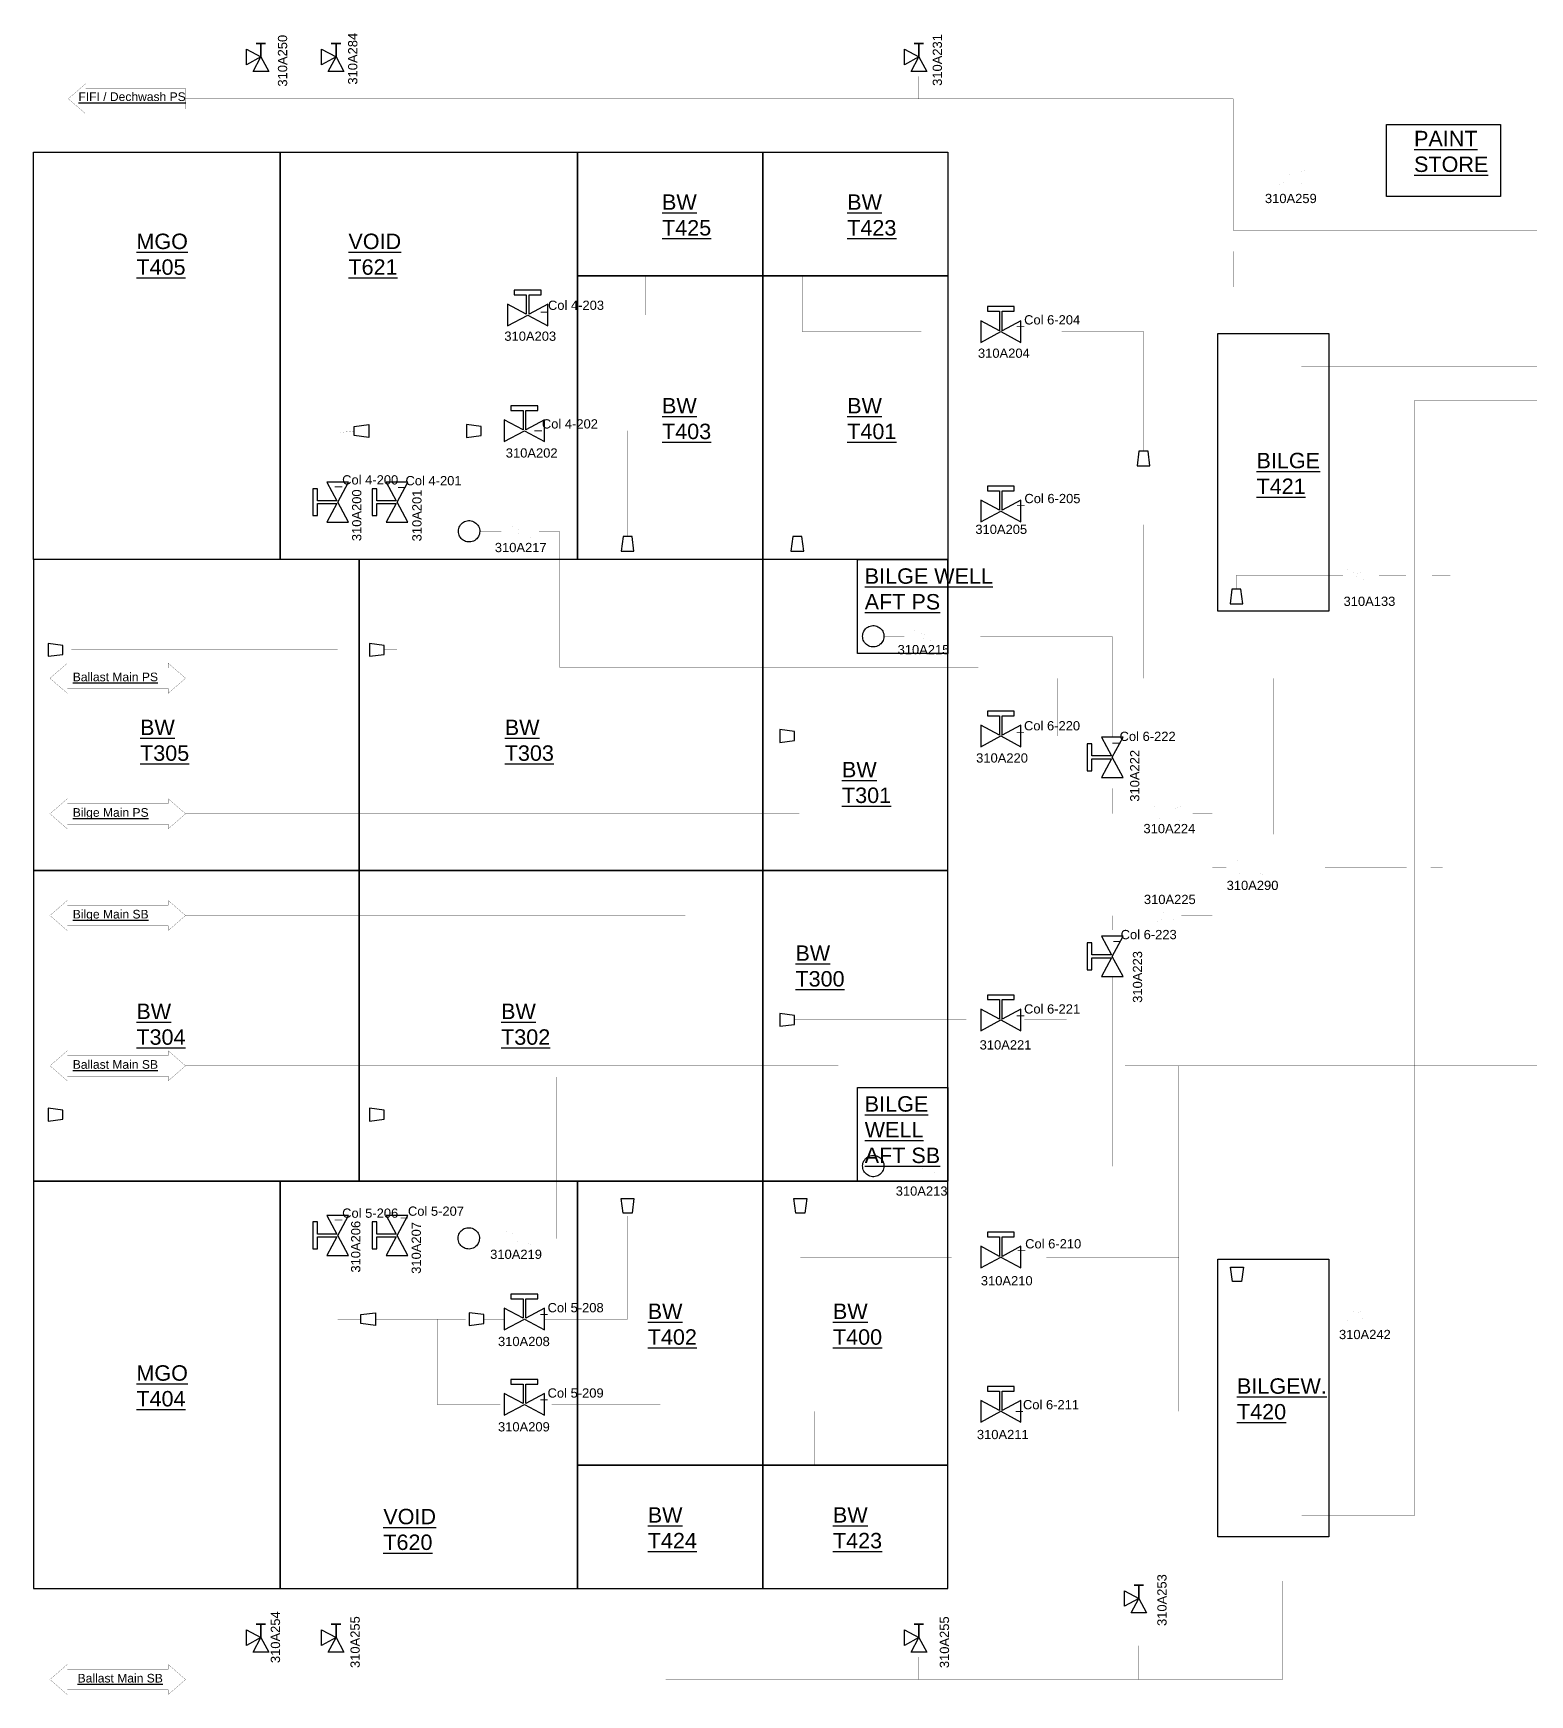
# Model space of a CAD drawing. Extents: x 129229 to 133667, y 113923 to 116763.
# Drawn here: x 129229 to 131653, y 113923 to 116616 of the extents above; entities that cross this region are included whole.
import ezdxf

# ---------------------------------------------------------------- set-up
doc = ezdxf.new("R2010")
doc.units = 0
doc.header["$MEASUREMENT"] = 0
for name, color, linetype in [('Ballast', 80, 'CONTINUOUS'), ('Omriss tanker', 20, 'CONTINUOUS'), ('Symboler', 42, 'CONTINUOUS')]:
    doc.layers.add(name, color=color, linetype=linetype)
for name, color, linetype, plot in [('Bilge', 50, 'CONTINUOUS', False), ('FIFI', 10, 'CONTINUOUS', False), ('FIFI - BILGE', 200, 'CONTINUOUS', False)]:
    doc.layers.add(name, color=color, linetype=linetype, plot=plot)
doc.styles.add('ARIAL', font='ARIAL.TTF', dxfattribs={"height": 12})

msp = doc.modelspace()

# ---------------------------------------------------------------- linework, layer by layer
at = {"layer": 'Ballast', "linetype": 'Continuous'}
for points in [[(130110.3495871075, 116422.5736488467), (130410.3495871075, 116422.5736488467), (130410.3495871075, 116222.5736488467), (130110.3495871075, 116222.5736488467)], [(130410.3495871075, 116422.5736488467), (130710.3495871075, 116422.5736488467), (130710.3495871075, 116222.5736488467), (130410.3495871075, 116222.5736488467)], [(130110.3495871075, 116222.5736488467), (130410.3495871075, 116222.5736488467), (130410.3495871075, 115762.5736488467), (130110.3495871075, 115762.5736488467)], [(130410.3495871075, 116222.5736488467), (130710.3495871075, 116222.5736488467), (130710.3495871075, 115762.5736488467), (130410.3495871075, 115762.5736488467)], [(129748.5654466728, 115978.1293320045), (129772.3091419035, 115981.1293320045), (129772.3091419035, 115960.3637449794), (129748.5654466728, 115963.3637449794)], [(129954.4495930337, 115978.1293320045), (129930.705897803, 115981.1293320045), (129930.705897803, 115960.3637449794), (129954.4495930337, 115963.3637449794)], [(131019.7089233034, 115938.0442913372), (131016.7089233034, 115914.3005961065), (131037.4745103285, 115914.3005961065), (131034.4745103285, 115938.0442913372)], [(130184.0218429528, 115799.8952213966), (130181.0218429528, 115776.1515261658), (130201.7874299779, 115776.1515261658), (130198.7874299779, 115799.8952213966)], [(130458.9172652239, 115799.8952213966), (130455.9172652239, 115776.1515261658), (130476.682852249, 115776.1515261658), (130473.682852249, 115799.8952213966)], [(129228.7522749258, 115258.6746795671), (129756.6963140676, 115258.6746795671), (129756.6963140676, 115762.5736488467), (129228.7522749258, 115762.5736488467)], [(129756.6963140676, 115258.6746795671), (130410.3495871075, 115258.6746795671), (130410.3495871075, 115762.5736488467), (129756.6963140676, 115762.5736488467)], [(130410.3495871075, 115258.6746795671), (130710.3495871075, 115258.6746795671), (130710.3495871075, 115762.5736488467), (130410.3495871075, 115762.5736488467)], [(129276.3216861071, 115623.396727618), (129252.5779908764, 115626.396727618), (129252.5779908764, 115605.6311405929), (129276.3216861071, 115608.631140593)], [(129796.8549882146, 115623.396727618), (129773.1112929839, 115626.396727618), (129773.1112929839, 115605.6311405929), (129796.8549882146, 115608.631140593)], [(130461.9739524175, 115483.9122571295), (130438.2302571867, 115486.9122571295), (130438.2302571867, 115466.1466701044), (130461.9739524175, 115469.1466701045)], [(129228.7522749258, 114754.7757102875), (129756.6963140676, 114754.7757102875), (129756.6963140676, 115258.6746795671), (129228.7522749258, 115258.6746795671)], [(129756.6963140676, 114754.7757102875), (130410.3495871075, 114754.7757102875), (130410.3495871075, 115258.6746795671), (129756.6963140676, 115258.6746795671)], [(130410.3495871075, 114754.7757102875), (130710.3495871075, 114754.7757102875), (130710.3495871075, 115258.6746795671), (130410.3495871075, 115258.6746795671)], [(130461.9739524172, 115023.7190432631), (130438.2302571865, 115026.719043263), (130438.2302571865, 115005.953456238), (130461.9739524172, 115008.953456238)], [(129276.3216861071, 114870.1937617352), (129252.5779908764, 114873.1937617352), (129252.5779908764, 114852.4281747101), (129276.3216861071, 114855.4281747101)], [(129796.8549882146, 114870.1937617352), (129773.1112929839, 114873.1937617352), (129773.1112929839, 114852.4281747101), (129796.8549882146, 114855.4281747101)], [(130110.3495871075, 114294.7757102875), (130410.3495871075, 114294.7757102875), (130410.3495871075, 114754.7757102875), (130110.3495871075, 114754.7757102875)], [(130410.3495871075, 114294.7757102875), (130710.3495871075, 114294.7757102875), (130710.3495871075, 114754.7757102875), (130410.3495871075, 114754.7757102875)], [(130184.0218429528, 114703.1776780363), (130181.0218429528, 114726.921373267), (130201.7874299779, 114726.921373267), (130198.7874299779, 114703.1776780363)], [(130463.8293050107, 114703.1776780363), (130460.8293050107, 114726.921373267), (130481.5948920358, 114726.921373267), (130478.5948920358, 114703.1776780363)], [(129759.0382356233, 114538.8298143295), (129782.781930854, 114541.8298143294), (129782.781930854, 114521.0642273044), (129759.0382356233, 114524.0642273044)], [(129958.3307381868, 114538.8298143295), (129934.5870429561, 114541.8298143295), (129934.5870429561, 114521.0642273044), (129958.3307381868, 114524.0642273044)], [(130110.3495871075, 114094.7757102875), (130410.3495871075, 114094.7757102875), (130410.3495871075, 114294.7757102875), (130110.3495871075, 114294.7757102875)], [(130410.3495871075, 114094.7757102875), (130710.3495871075, 114094.7757102875), (130710.3495871075, 114294.7757102875), (130410.3495871075, 114294.7757102875)]]:
    msp.add_lwpolyline(points, close=True, dxfattribs=at)
at = {"layer": 'Ballast', "linetype": 'Continuous', "const_width": 0.3}
for points in [[(130062.1157801902, 116158.7485619981), (130220.5511976801, 116158.7485619981), (130220.5511976801, 116222.5736488467), (130220.5511976801, 116158.7485619981), (130062.1157801902, 116158.7485619981)], [(130763.5960743386, 116132.0550003382), (130474.2934312133, 116132.0550003382), (130474.2934312133, 116222.5736488467), (130474.2934312133, 116132.0550003382), (130763.5960743386, 116132.0550003382)], [(129997.0795676448, 116158.7485619981), (129882.2281118565, 116158.7485619981), (129882.2281118565, 115970.7465384919), (129882.2281118565, 116158.7485619981), (129997.0795676448, 116158.7485619981)], [(130828.632286884, 116132.0550003382), (131027.0917168159, 116132.0550003379), (131027.0917168159, 115938.0442913372), (131027.0917168159, 116132.0550003379), (130828.632286884, 116132.0550003382)], [(129772.3091419035, 115970.7465384919), (129930.705897803, 115970.7465384919), (129772.3091419035, 115970.7465384919)], [(129817.9459042458, 115888.0212978762), (129817.9459042458, 115970.7465384919), (129817.9459042458, 115888.0212978762)], [(129954.4495930337, 115970.7465384919), (129991.7380275058, 115970.7465384919), (129954.4495930337, 115970.7465384919)], [(130056.7742400512, 115971.3479928392), (130191.4046364653, 115971.3479928391), (130191.4046364653, 115799.8952213966), (130191.4046364653, 115971.3479928391), (130056.7742400512, 115971.3479928392)], [(131027.0917168159, 115914.3005961065), (131027.0917168159, 115570.0567177692), (131027.0917168159, 115914.3005961065)], [(130763.5960743386, 115841.095244722), (130466.3000587364, 115841.095244722), (130466.3000587364, 115799.8952213966), (130466.3000587364, 115841.095244722), (130763.5960743386, 115841.095244722)], [(130828.632286884, 115841.095244722), (131027.0917168159, 115841.095244722), (130828.632286884, 115841.095244722)], [(129817.9459042458, 115822.9850853308), (129817.9459042459, 115616.0139341055), (129796.8549882146, 115616.0139341055), (129817.9459042459, 115616.0139341055), (129817.9459042458, 115822.9850853308)], [(129283.7934996503, 115586.7218290945), (129283.7934996503, 115594.4576458598), (129255.6495007115, 115570.0567177692), (129283.7934996503, 115545.6557896785), (129283.7934996503, 115553.391606444), (129447.2396079219, 115553.391606444), (129447.2396079219, 115545.6557896785), (129475.3836068607, 115570.0567177692), (129447.2396079219, 115594.4576458598), (129447.2396079219, 115586.7218290945), (129283.7934996503, 115586.7218290945)], [(129475.3836068607, 115570.0567177692), (130958.9224439052, 115570.0567177692), (129475.3836068607, 115570.0567177692)], [(130828.6322868841, 115476.529463617), (130888.2707031583, 115476.529463617), (130888.2707031583, 115570.0567177692), (130888.2707031583, 115476.529463617), (130828.6322868841, 115476.529463617)], [(130992.9641999241, 115570.0567177692), (131237.8392181563, 115570.0567177692), (131237.8392181563, 115317.1173399996), (131453.6877726878, 115317.1173399994), (131237.8392181563, 115317.1173399996), (131237.8392181563, 115570.0567177692), (130992.9641999241, 115570.0567177692)], [(131478.2933466907, 115317.1173399994), (131511.7971764215, 115317.1173399994), (131478.2933466907, 115317.1173399994)], [(131547.672042099, 115317.1173399994), (131648.7120807839, 115317.1173399994), (131547.672042099, 115317.1173399994)], [(130828.6322868841, 115016.3362497505), (130902.6600843097, 115016.3362497505), (130902.6600843097, 114941.9722687964), (130902.6600843097, 115016.3362497505), (130828.6322868841, 115016.3362497505)], [(129283.7934996504, 114958.6373801217), (129283.7934996504, 114966.3731968871), (129255.6495007116, 114941.9722687964), (129283.7934996504, 114917.5713407057), (129283.7934996504, 114925.3071574712), (129447.239607922, 114925.3071574712), (129447.239607922, 114917.5713407057), (129475.3836068608, 114941.9722687964), (129447.239607922, 114966.3731968871), (129447.239607922, 114958.6373801217), (129283.7934996504, 114958.6373801217)], [(130828.6322868841, 114381.9389446217), (131084.4889444701, 114381.9389446217), (131084.4889444701, 114941.9722687964), (131084.4889444701, 114381.9389446217), (130828.6322868841, 114381.9389446217)], [(132633.8631150366, 114961.9656906857), (132633.8631150366, 114941.9722687964), (130997.3463114978, 114941.9722687964), (132633.8631150366, 114941.9722687964), (132633.8631150366, 114961.9656906857)], [(129721.7975350677, 114699.5532684631), (129721.7975350677, 114862.8109682227), (129276.3216861071, 114862.8109682227), (129721.7975350677, 114862.8109682227), (129721.7975350677, 114699.5532684631)], [(129817.9459042458, 114699.5532684631), (129817.9459042458, 114862.8109682227), (129796.8549882146, 114862.8109682227), (129817.9459042458, 114862.8109682227), (129817.9459042458, 114699.5532684631)], [(130191.4046364653, 114703.1776780363), (130191.4046364655, 114531.4470208169), (130056.7742400512, 114531.4470208169), (130191.4046364655, 114531.4470208169), (130191.4046364653, 114703.1776780363)], [(130763.5960743386, 114631.8979745199), (130471.2120985233, 114631.8979745199), (130471.2120985233, 114703.1776780363), (130471.2120985233, 114631.8979745199), (130763.5960743386, 114631.8979745199)], [(129759.0382356233, 114531.4470208169), (129721.7975350677, 114531.4470208169), (129721.7975350677, 114634.5170559177), (129721.7975350677, 114531.4470208169), (129759.0382356233, 114531.4470208169)], [(129817.9459042458, 114634.5170559177), (129817.9459042458, 114531.4470208169), (129817.9459042458, 114634.5170559177)], [(130828.6322868841, 114631.8979745199), (131084.4889444701, 114631.8979745199), (130828.6322868841, 114631.8979745199)], [(129934.5870429561, 114531.4470208169), (129782.781930854, 114531.4470208169), (129934.5870429561, 114531.4470208169)], [(129991.7380275058, 114393.1317143491), (129882.852095623, 114393.1317143491), (129882.852095623, 114531.4470208169), (129882.852095623, 114393.1317143491), (129991.7380275058, 114393.1317143491)], [(129991.7380275058, 114531.4470208169), (129958.3307381868, 114531.4470208169), (129991.7380275058, 114531.4470208169)], [(130056.7742400512, 114393.1317143491), (130244.3548085529, 114393.1317143491), (130244.3548085529, 114294.7757102875), (130244.3548085529, 114393.1317143491), (130056.7742400512, 114393.1317143491)], [(130763.5960743386, 114381.9389446217), (130494.2691315327, 114381.9389446217), (130494.2691315327, 114294.7757102875), (130494.2691315327, 114381.9389446217), (130763.5960743386, 114381.9389446217)]]:
    msp.add_lwpolyline(points, close=True, dxfattribs=at)
at = {"layer": 'Ballast'}
for points in [[(130051.385640786, 116199.1158739922), (130007.8097070489, 116199.1158739922), (130007.8097070489, 116191.6303855853), (130027.3195489175, 116191.6303855853), (130027.3195489175, 116159.9781089019), (129997.0795676448, 116176.2991954726), (129997.0795676448, 116141.1979285235), (130029.5976739175, 116158.748561998), (130062.1157801902, 116141.1979285235), (130062.1157801902, 116176.2991954726), (130031.8757989175, 116159.9781089019), (130031.8757989175, 116191.6303855853), (130051.385640786, 116191.6303855853), (130051.385640786, 116199.1158739922)], [(130817.9021474799, 116172.4223123323), (130774.3262137427, 116172.4223123323), (130774.3262137427, 116164.9368239253), (130793.8360556113, 116164.9368239253), (130793.8360556113, 116133.2845472419), (130763.5960743386, 116149.6056338128), (130763.5960743386, 116114.5043668636), (130796.1141806113, 116132.0550003382), (130828.6322868841, 116114.5043668636), (130828.6322868841, 116149.6056338128), (130798.3923056113, 116133.2845472419), (130798.3923056113, 116164.9368239253), (130817.9021474799, 116164.9368239253), (130817.9021474799, 116172.4223123323)], [(130046.044100647, 116011.7153048334), (130002.4681669099, 116011.7153048334), (130002.4681669099, 116004.2298164264), (130021.9780087785, 116004.2298164264), (130021.9780087785, 115972.577539743), (129991.7380275058, 115988.8986263138), (129991.7380275058, 115953.7973593646), (130024.2561337785, 115971.3479928392), (130056.7742400512, 115953.7973593646), (130056.7742400512, 115988.8986263138), (130026.5342587785, 115972.577539743), (130026.5342587785, 116004.2298164264), (130046.044100647, 116004.2298164264), (130046.044100647, 116011.7153048334)], [(129681.4302230734, 115877.291158472), (129681.4302230734, 115833.7152247348), (129688.9157114805, 115833.7152247348), (129688.9157114805, 115853.2250666034), (129720.5679881639, 115853.2250666034), (129704.2469015931, 115822.9850853308), (129739.3481685423, 115822.9850853308), (129721.7975350677, 115855.5031916034), (129739.3481685423, 115888.0212978762), (129704.2469015931, 115888.0212978762), (129720.5679881639, 115857.7813166034), (129688.9157114805, 115857.7813166034), (129688.9157114805, 115877.291158472), (129681.4302230734, 115877.291158472)], [(129777.5785922516, 115877.291158472), (129777.5785922516, 115833.7152247348), (129785.0640806587, 115833.7152247348), (129785.0640806587, 115853.2250666034), (129816.7163573421, 115853.2250666034), (129800.3952707713, 115822.9850853308), (129835.4965377205, 115822.9850853308), (129817.9459042459, 115855.5031916034), (129835.4965377205, 115888.0212978762), (129800.3952707713, 115888.0212978762), (129816.7163573421, 115857.7813166034), (129785.0640806587, 115857.7813166034), (129785.0640806587, 115877.291158472), (129777.5785922516, 115877.291158472)], [(130817.9021474799, 115881.4625567161), (130774.3262137427, 115881.4625567161), (130774.3262137427, 115873.9770683091), (130793.8360556113, 115873.9770683091), (130793.8360556113, 115842.3247916258), (130763.5960743386, 115858.6458781965), (130763.5960743386, 115823.5446112473), (130796.1141806113, 115841.0952447219), (130828.6322868841, 115823.5446112473), (130828.6322868841, 115858.6458781965), (130798.3923056113, 115842.3247916258), (130798.3923056113, 115873.9770683091), (130817.9021474799, 115873.9770683091), (130817.9021474799, 115881.4625567161)], [(130817.9021474799, 115516.8967756112), (130774.3262137427, 115516.8967756112), (130774.3262137427, 115509.4112872042), (130793.8360556113, 115509.4112872042), (130793.8360556113, 115477.7590105208), (130763.5960743386, 115494.0800970916), (130763.5960743386, 115458.9788301424), (130796.1141806113, 115476.529463617), (130828.6322868841, 115458.9788301424), (130828.6322868841, 115494.0800970916), (130798.3923056113, 115477.7590105208), (130798.3923056113, 115509.4112872042), (130817.9021474799, 115509.4112872042), (130817.9021474799, 115516.8967756112)], [(130817.9021474799, 115056.7035617447), (130774.3262137427, 115056.7035617447), (130774.3262137427, 115049.2180733377), (130793.8360556113, 115049.2180733377), (130793.8360556113, 115017.5657966543), (130763.5960743386, 115033.8868832251), (130763.5960743386, 114998.7856162759), (130796.1141806113, 115016.3362497505), (130828.6322868841, 114998.7856162759), (130828.6322868841, 115033.8868832251), (130798.3923056113, 115017.5657966543), (130798.3923056113, 115049.2180733377), (130817.9021474799, 115049.2180733377), (130817.9021474799, 115056.7035617447)], [(129681.4302230734, 114688.823129059), (129681.4302230734, 114645.2471953218), (129688.9157114805, 114645.2471953218), (129688.9157114805, 114664.7570371904), (129720.5679881639, 114664.7570371904), (129704.2469015931, 114634.5170559177), (129739.3481685423, 114634.5170559177), (129721.7975350677, 114667.0351621904), (129739.3481685423, 114699.5532684631), (129704.2469015931, 114699.5532684631), (129720.5679881639, 114669.3132871904), (129688.9157114805, 114669.3132871904), (129688.9157114805, 114688.823129059), (129681.4302230734, 114688.823129059)], [(129777.5785922516, 114688.823129059), (129777.5785922516, 114645.2471953218), (129785.0640806587, 114645.2471953218), (129785.0640806587, 114664.7570371904), (129816.7163573421, 114664.7570371904), (129800.3952707713, 114634.5170559177), (129835.4965377205, 114634.5170559177), (129817.9459042459, 114667.0351621904), (129835.4965377205, 114699.5532684631), (129800.3952707713, 114699.5532684631), (129816.7163573421, 114669.3132871904), (129785.0640806587, 114669.3132871904), (129785.0640806587, 114688.823129059), (129777.5785922516, 114688.823129059)], [(130817.9021474799, 114672.2652865141), (130774.3262137427, 114672.2652865141), (130774.3262137427, 114664.7797981071), (130793.8360556113, 114664.7797981071), (130793.8360556113, 114633.1275214237), (130763.5960743386, 114649.4486079945), (130763.5960743386, 114614.3473410453), (130796.1141806113, 114631.8979745199), (130828.6322868841, 114614.3473410453), (130828.6322868841, 114649.4486079945), (130798.3923056113, 114633.1275214237), (130798.3923056113, 114664.7797981071), (130817.9021474799, 114664.7797981071), (130817.9021474799, 114672.2652865141)], [(130046.044100647, 114571.8143328111), (130002.4681669099, 114571.8143328111), (130002.4681669099, 114564.3288444041), (130021.9780087785, 114564.3288444041), (130021.9780087785, 114532.6765677207), (129991.7380275058, 114548.9976542915), (129991.7380275058, 114513.8963873423), (130024.2561337785, 114531.4470208169), (130056.7742400512, 114513.8963873423), (130056.7742400512, 114548.9976542915), (130026.5342587785, 114532.6765677207), (130026.5342587785, 114564.3288444041), (130046.044100647, 114564.3288444041), (130046.044100647, 114571.8143328111)], [(130046.044100647, 114433.4990263433), (130002.4681669099, 114433.4990263433), (130002.4681669099, 114426.0135379363), (130021.9780087785, 114426.0135379363), (130021.9780087785, 114394.3612612529), (129991.7380275058, 114410.6823478237), (129991.7380275058, 114375.5810808745), (130024.2561337785, 114393.1317143491), (130056.7742400512, 114375.5810808745), (130056.7742400512, 114410.6823478237), (130026.5342587785, 114394.3612612529), (130026.5342587785, 114426.0135379363), (130046.044100647, 114426.0135379363), (130046.044100647, 114433.4990263433)], [(130817.9021474799, 114422.3062566159), (130774.3262137427, 114422.3062566159), (130774.3262137427, 114414.8207682089), (130793.8360556113, 114414.8207682089), (130793.8360556113, 114383.1684915255), (130763.5960743386, 114399.4895780963), (130763.5960743386, 114364.3883111471), (130796.1141806113, 114381.9389446217), (130828.6322868841, 114364.3883111471), (130828.6322868841, 114399.4895780963), (130798.3923056113, 114383.1684915255), (130798.3923056113, 114414.8207682089), (130817.9021474799, 114414.8207682089), (130817.9021474799, 114422.3062566159)]]:
    msp.add_lwpolyline(points, close=True, dxfattribs=at)
at = {"layer": 'Ballast', "linetype": 'Continuous', "const_width": 0.3}
for points in [[(129721.7975350677, 115888.0212978762), (129721.7975350676, 115970.746538492), (129748.5654466728, 115970.7465384919), (129721.7975350676, 115970.746538492), (129721.7975350677, 115888.0212978762)], [(129276.3216861071, 115616.0139341055), (129721.7975350677, 115616.0139341055), (129721.7975350677, 115822.9850853308), (129721.7975350677, 115616.0139341055), (129276.3216861071, 115616.0139341055)], [(129228.7522749258, 115762.5736488467), (129228.7522749258, 114754.7757102875)], [(130461.9739524175, 115476.529463617), (130763.5960743386, 115476.529463617), (130461.9739524175, 115476.529463617)], [(130763.5960743386, 115016.3362497505), (130461.9739524172, 115016.3362497505), (130763.5960743386, 115016.3362497505)], [(130948.5176257067, 114941.9722687964), (129475.3836068608, 114941.9722687964), (130948.5176257067, 114941.9722687964)]]:
    msp.add_lwpolyline(points, dxfattribs=at)
at = {"layer": 'Bilge'}
for points in [[(129938.0632624803, 115825.2486866384), (129940.1614913738, 115824.6815046652), (129942.172088355, 115823.8558172793), (129944.0633451085, 115822.784646064), (129945.8054353855, 115821.4848840292), (129947.3708853817, 115819.9770291987), (129948.7350070153, 115818.284861344), (129949.8762872735, 115816.4350669628), (129950.7767274848, 115814.4568184178), (129951.422127169, 115812.38131387), (129951.8023079878, 115810.2412852662), (129951.9112742625, 115808.0704821357), (129951.7473075297, 115805.9031393408), (129951.3129936428, 115803.773437172), (129950.6151819913, 115801.7149623047), (129949.6648774818, 115799.7601781173), (129948.4770669841, 115797.9399127241), (129947.0704829793, 115796.2828727978), (129945.4673081373, 115794.8151908478), (129943.6928254832, 115793.5600130953), (129941.7750196684, 115792.5371344432), (129939.7441356362, 115791.7626862989), (129937.6322016411, 115791.2488821723), (129935.4725241438, 115791.0038250614), (129933.2991625485, 115791.0313796632), (129931.1463920658, 115791.3311114252), (129929.0481631723, 115791.8982933984), (129927.0375661911, 115792.7239807843), (129925.1463094376, 115793.7951519996), (129923.4042191606, 115795.0949140344), (129921.8387691645, 115796.6027688649), (129920.4746475308, 115798.2949367197), (129919.3333672726, 115800.1447311008), (129918.4329270614, 115802.1229796459), (129917.7875273771, 115804.1984841936), (129917.4073465583, 115806.3385127974), (129917.2983802837, 115808.5093159279), (129917.4623470165, 115810.6766587228), (129917.8966609034, 115812.8063608916), (129918.5944725548, 115814.8648357589), (129919.5447770643, 115816.8196199463), (129920.7325875621, 115818.6398853395), (129922.1391715669, 115820.2969252658), (129923.7423464088, 115821.7646072158), (129925.516829063, 115823.0197849683), (129927.4346348778, 115824.0426636204), (129929.4655189099, 115824.8171117647), (129931.577452905, 115825.3309158913), (129933.7371304024, 115825.5759730022), (129935.9104919977, 115825.5484184004)], [(130592.8886606515, 115655.0828316858), (130594.986889545, 115654.5156497126), (130596.9974865262, 115653.6899623267), (130598.8887432797, 115652.6187911114), (130600.6308335567, 115651.3190290766), (130602.1962835529, 115649.8111742461), (130603.5604051865, 115648.1190063914), (130604.7016854447, 115646.2692120102), (130605.602125656, 115644.2909634652), (130606.2475253402, 115642.2154589174), (130606.627706159, 115640.0754303136), (130606.7366724337, 115637.9046271831), (130606.5727057009, 115635.7372843882), (130606.138391814, 115633.6075822194), (130605.4405801625, 115631.5491073521), (130604.490275653, 115629.5943231647), (130603.3024651553, 115627.7740577715), (130601.8958811505, 115626.1170178452), (130600.2927063085, 115624.6493358952), (130598.5182236544, 115623.3941581427), (130596.6004178396, 115622.3712794906), (130594.5695338074, 115621.5968313463), (130592.4575998123, 115621.0830272197), (130590.297922315, 115620.8379701088), (130588.1245607197, 115620.8655247106), (130585.971790237, 115621.1652564726), (130583.8735613435, 115621.7324384458), (130581.8629643623, 115622.5581258317), (130579.9717076088, 115623.629297047), (130578.2296173318, 115624.9290590818), (130576.6641673357, 115626.4369139123), (130575.300045702, 115628.1290817671), (130574.1587654438, 115629.9788761482), (130573.2583252326, 115631.9571246933), (130572.6129255483, 115634.032629241), (130572.2327447295, 115636.1726578448), (130572.1237784549, 115638.3434609753), (130572.2877451877, 115640.5108037702), (130572.7220590746, 115642.640505939), (130573.419870726, 115644.6989808063), (130574.3701752355, 115646.6537649937), (130575.5579857333, 115648.4740303869), (130576.9645697381, 115650.1310703132), (130578.56774458, 115651.5987522632), (130580.3422272342, 115652.8539300157), (130582.260033049, 115653.8768086678), (130584.2909170811, 115654.6512568121), (130586.4028510762, 115655.1650609387), (130588.5625285736, 115655.4101180496), (130590.7358901689, 115655.3825634478)], [(130936.0928522915, 115463.7405130647), (130936.0928522915, 115420.1645793275), (130943.5783406986, 115420.1645793275), (130943.5783406986, 115439.6744211961), (130975.230617382, 115439.6744211961), (130958.9095308112, 115409.4344399234), (130994.0107977604, 115409.4344399234), (130976.4601642858, 115441.952546196), (130994.0107977604, 115474.4706524688), (130958.9095308112, 115474.4706524688), (130975.230617382, 115444.2306711961), (130943.5783406986, 115444.2306711961), (130943.5783406986, 115463.7405130647), (130936.0928522915, 115463.7405130647)], [(130936.0928522915, 115141.1558187971), (130936.0928522915, 115097.5798850599), (130943.5783406986, 115097.5798850599), (130943.5783406986, 115117.0897269285), (130975.230617382, 115117.0897269285), (130958.9095308112, 115086.8497456558), (130994.0107977604, 115086.8497456558), (130976.4601642858, 115119.3678519285), (130994.0107977604, 115151.8859582012), (130958.9095308112, 115151.8859582012), (130975.230617382, 115121.6459769285), (130943.5783406986, 115121.6459769285), (130943.5783406986, 115141.1558187971), (130936.0928522915, 115141.1558187971)], [(130592.8886606515, 114796.4303590384), (130594.986889545, 114795.8631770652), (130596.9974865262, 114795.0374896793), (130598.8887432797, 114793.966318464), (130600.6308335567, 114792.6665564292), (130602.1962835529, 114791.1587015987), (130603.5604051865, 114789.466533744), (130604.7016854447, 114787.6167393628), (130605.602125656, 114785.6384908178), (130606.2475253402, 114783.56298627), (130606.627706159, 114781.4229576662), (130606.7366724337, 114779.2521545357), (130606.5727057009, 114777.0848117408), (130606.138391814, 114774.955109572), (130605.4405801625, 114772.8966347047), (130604.490275653, 114770.9418505173), (130603.3024651553, 114769.1215851241), (130601.8958811505, 114767.4645451978), (130600.2927063085, 114765.9968632478), (130598.5182236544, 114764.7416854953), (130596.6004178396, 114763.7188068432), (130594.5695338074, 114762.9443586989), (130592.4575998123, 114762.4305545723), (130590.297922315, 114762.1854974614), (130588.1245607197, 114762.2130520632), (130585.971790237, 114762.5127838252), (130583.8735613435, 114763.0799657984), (130581.8629643623, 114763.9056531843), (130579.9717076088, 114764.9768243996), (130578.2296173318, 114766.2765864344), (130576.6641673357, 114767.7844412649), (130575.300045702, 114769.4766091197), (130574.1587654438, 114771.3264035008), (130573.2583252326, 114773.3046520459), (130572.6129255483, 114775.3801565936), (130572.2327447295, 114777.5201851974), (130572.1237784549, 114779.6909883279), (130572.2877451877, 114781.8583311228), (130572.7220590746, 114783.9880332916), (130573.419870726, 114786.0465081589), (130574.3701752355, 114788.0012923463), (130575.5579857333, 114789.8215577395), (130576.9645697381, 114791.4785976658), (130578.56774458, 114792.9462796158), (130580.3422272342, 114794.2014573683), (130582.260033049, 114795.2243360204), (130584.2909170811, 114795.9987841647), (130586.4028510762, 114796.5125882913), (130588.5625285736, 114796.7576454022), (130590.7358901689, 114796.7300908004)], [(129937.5394329374, 114679.2687238688), (129939.6376618309, 114678.7015418956), (129941.6482588121, 114677.8758545097), (129943.5395155656, 114676.8046832944), (129945.2816058426, 114675.5049212596), (129946.8470558388, 114673.9970664291), (129948.2111774724, 114672.3048985744), (129949.3524577306, 114670.4551041932), (129950.2528979419, 114668.4768556482), (129950.8982976261, 114666.4013511004), (129951.2784784449, 114664.2613224966), (129951.3874447196, 114662.0905193661), (129951.2234779868, 114659.9231765712), (129950.7891640999, 114657.7934744024), (129950.0913524484, 114655.7349995351), (129949.1410479389, 114653.7802153477), (129947.9532374412, 114651.9599499545), (129946.5466534364, 114650.3029100282), (129944.9434785944, 114648.8352280782), (129943.1689959403, 114647.5800503257), (129941.2511901254, 114646.5571716736), (129939.2203060933, 114645.7827235293), (129937.1083720982, 114645.2689194027), (129934.9486946009, 114645.0238622918), (129932.7753330056, 114645.0514168936), (129930.6225625228, 114645.3511486556), (129928.5243336294, 114645.9183306288), (129926.5137366482, 114646.7440180147), (129924.6224798947, 114647.81518923), (129922.8803896177, 114649.1149512648), (129921.3149396215, 114650.6228060953), (129919.9508179879, 114652.3149739501), (129918.8095377297, 114654.1647683312), (129917.9090975185, 114656.1430168763), (129917.2636978342, 114658.218521424), (129916.8835170154, 114660.3585500278), (129916.7745507408, 114662.5293531583), (129916.9385174736, 114664.6966959532), (129917.3728313605, 114666.826398122), (129918.0706430119, 114668.8848729893), (129919.0209475214, 114670.8396571767), (129920.2087580192, 114672.6599225699), (129921.615342024, 114674.3169624962), (129923.2185168659, 114675.7846444462), (129924.9929995201, 114677.0398221987), (129926.9108053349, 114678.0627008508), (129928.941689367, 114678.8371489951), (129931.0536233621, 114679.3509531217), (129933.2133008595, 114679.5960102326), (129935.3866624548, 114679.5684556308)]]:
    msp.add_lwpolyline(points, close=True, dxfattribs=at)
at = {"layer": 'Bilge', "linetype": 'Continuous'}
for points, const_width in [([(129995.061157651, 115807.8532200174), (129951.8948376564, 115807.8532200174), (129995.061157651, 115807.8532200174)], 0.3), ([(130040.0244650898, 115795.7194487263), (130040.0244650898, 115819.9869913085), (130017.7129208736, 115810.4631136224), (129995.061157651, 115819.9869913085), (129995.061157651, 115795.7194487263), (130017.7129208736, 115805.2039300543), (130040.0244650898, 115795.7194487263)], 0.015), ([(130040.0244650898, 115807.8532200174), (130081.197459081, 115807.8532200174), (130081.197459081, 115587.9601542561), (130759.4724104889, 115587.9601542561), (130081.197459081, 115587.9601542561), (130081.197459081, 115807.8532200174), (130040.0244650898, 115807.8532200174)], 0.3), ([(131395.3841223754, 115725.1179529507), (131395.3841223754, 115749.385495533), (131373.0725781592, 115739.8616178468), (131350.4208149366, 115749.385495533), (131350.4208149366, 115725.1179529507), (131373.0725781592, 115734.6024342787), (131395.3841223754, 115725.1179529507)], 0.015), ([(131177.6794981363, 115714.5058049001), (131177.6794981363, 115737.2517242419), (131350.4208149366, 115737.2517242419), (131177.6794981363, 115737.2517242419), (131177.6794981363, 115714.5058049001)], 0.3), ([(131395.3841223754, 115737.2517242419), (131452.1333801962, 115737.2517242419), (131395.3841223754, 115737.2517242419)], 0.3), ([(131485.4923546012, 115737.2517242419), (131524.2783380987, 115737.2517242419), (131524.2783380987, 114539.0301578997), (131479.0428436666, 114539.0301578997), (131524.2783380987, 114539.0301578997), (131524.2783380987, 115737.2517242419), (131485.4923546012, 115737.2517242419)], 0.3), ([(130649.8865558222, 115637.6873650648), (130606.7202358276, 115637.6873650648), (130649.8865558222, 115637.6873650648)], 0.3), ([(130694.849863261, 115625.5535937737), (130694.849863261, 115649.8211363559), (130672.5383190448, 115640.2972586698), (130649.8865558222, 115649.8211363559), (130649.8865558222, 115625.5535937737), (130672.5383190448, 115635.0380751017), (130694.849863261, 115625.5535937737)], 0.015), ([(130694.849863261, 115637.6873650648), (130976.4601642858, 115637.6873650648), (130976.4601642858, 115474.4706524688), (130976.4601642858, 115637.6873650648), (130694.849863261, 115637.6873650648)], 0.3), ([(130976.4601642858, 115409.4344399234), (130976.4601642858, 115350.3854683212), (130976.4601642858, 115409.4344399234)], 0.3), ([(129283.7934996503, 115367.0505796465), (129283.7934996503, 115374.7863964118), (129255.6495007115, 115350.3854683212), (129283.7934996503, 115325.9845402305), (129283.7934996503, 115333.720356996), (129447.2396079219, 115333.720356996), (129447.2396079219, 115325.9845402305), (129475.3836068607, 115350.3854683212), (129447.2396079219, 115374.7863964118), (129447.2396079219, 115367.0505796465), (129283.7934996503, 115367.0505796465)], 0.3), ([(131043.5512739757, 115350.3854683212), (129475.3836068607, 115350.3854683212), (131043.5512739757, 115350.3854683212)], 0.3), ([(131088.5145814145, 115338.2516970301), (131088.5145814145, 115362.5192396123), (131066.2030371983, 115352.9953619262), (131043.5512739757, 115362.5192396123), (131043.5512739757, 115338.2516970301), (131066.2030371983, 115347.7361783581), (131088.5145814145, 115338.2516970301)], 0.015), ([(131088.5145814145, 115350.3854683212), (131138.7796233789, 115350.3854683212), (131138.7796233789, 115185.5603864661), (131088.5145814145, 115185.5603864661), (131138.7796233789, 115185.5603864661), (131138.7796233789, 115350.3854683212), (131088.5145814145, 115350.3854683212)], 0.3), ([(131178.1627199876, 115263.3408582206), (131138.7796233789, 115263.3408582206), (131178.1627199876, 115263.3408582206)], 0.3), ([(131223.1260274264, 115251.2070869295), (131223.1260274264, 115275.4746295117), (131200.8144832102, 115265.9507518256), (131178.1627199876, 115275.4746295117), (131178.1627199876, 115251.2070869295), (131200.8144832102, 115260.6915682575), (131223.1260274264, 115251.2070869295)], 0.015), ([(131223.1260274264, 115263.3408582206), (131453.6877726878, 115263.3408582206), (131223.1260274264, 115263.3408582206)], 0.3), ([(131478.2933466907, 115263.3408582206), (131511.7971764215, 115263.3408582206), (131478.2933466907, 115263.3408582206)], 0.3), ([(131547.672042099, 115263.3408582206), (131835.2238751245, 115263.3408582206), (131547.672042099, 115263.3408582206)], 0.3), ([(129283.7934996503, 115202.2254977912), (129283.7934996503, 115209.9613145566), (129255.6495007115, 115185.5603864659), (129283.7934996503, 115161.1594583752), (129283.7934996503, 115168.8952751407), (129447.2396079219, 115168.8952751407), (129447.2396079219, 115161.1594583752), (129475.3836068607, 115185.5603864659), (129447.2396079219, 115209.9613145566), (129447.2396079219, 115202.2254977912), (129283.7934996503, 115202.2254977912)], 0.3), ([(131043.5512739757, 115185.5603864661), (129475.3836068607, 115185.5603864659), (131043.5512739757, 115185.5603864661)], 0.3), ([(130976.4601642858, 115151.8859582012), (130976.4601642858, 115185.5603864661), (130976.4601642858, 115151.8859582012)], 0.3), ([(131088.5145814145, 115173.426615175), (131088.5145814145, 115197.6941577572), (131066.2030371983, 115188.1702800711), (131043.5512739757, 115197.6941577572), (131043.5512739757, 115173.426615175), (131066.2030371983, 115182.911096503), (131088.5145814145, 115173.426615175)], 0.015), ([(130694.849863261, 114779.0348924174), (130976.4601642858, 114779.0348924174), (130976.4601642858, 115086.8497456558), (130976.4601642858, 114779.0348924174), (130694.849863261, 114779.0348924174)], 0.3), ([(130039.5006355469, 114661.8732572478), (130076.1197751507, 114661.8732572478), (130076.1197751507, 114923.9103991055), (130759.4724104889, 114923.9103991056), (130076.1197751507, 114923.9103991055), (130076.1197751507, 114661.8732572478), (130039.5006355469, 114661.8732572478)], 0.3), ([(130649.8865558222, 114779.0348924174), (130606.7202358276, 114779.0348924174), (130649.8865558222, 114779.0348924174)], 0.3), ([(130694.849863261, 114766.9011211263), (130694.849863261, 114791.1686637085), (130672.5383190448, 114781.6447860224), (130649.8865558222, 114791.1686637085), (130649.8865558222, 114766.9011211263), (130672.5383190448, 114776.3856024543), (130694.849863261, 114766.9011211263)], 0.015), ([(130039.5006355469, 114649.7394859567), (130039.5006355469, 114674.0070285389), (130017.1890913307, 114664.4831508528), (129994.5373281081, 114674.0070285389), (129994.5373281081, 114649.7394859567), (130017.1890913307, 114659.2239672847), (130039.5006355469, 114649.7394859567)], 0.015), ([(129994.5373281081, 114661.8732572478), (129951.3710081135, 114661.8732572478), (129994.5373281081, 114661.8732572478)], 0.3), ([(131350.4208149366, 114539.0301578997), (131178.5789160633, 114539.0301578998), (131178.5789160633, 114592.1083971076), (131178.5789160633, 114539.0301578998), (131350.4208149366, 114539.0301578997)], 0.3), ([(131395.3841223754, 114526.8963866086), (131395.3841223754, 114551.1639291909), (131373.0725781592, 114541.6400515047), (131350.4208149366, 114551.1639291909), (131350.4208149366, 114526.8963866086), (131373.0725781592, 114536.3808679366), (131395.3841223754, 114526.8963866086)], 0.015), ([(131395.3841223754, 114539.0301578997), (131452.1333801962, 114539.0301578997), (131395.3841223754, 114539.0301578997)], 0.3)]:
    msp.add_lwpolyline(points, close=True, dxfattribs=dict(at, const_width=const_width))
for points in [[(130563.9082583115, 115762.5736488467), (130710.3495871075, 115762.5736488467), (130710.3495871075, 115610.3552455059), (130563.9082583115, 115610.3552455059)], [(131170.2967046238, 115714.5058049001), (131167.2967046238, 115690.7621096694), (131188.0622916489, 115690.7621096694), (131185.0622916489, 115714.5058049001)], [(130563.9082583115, 114906.9941136283), (130710.3495871075, 114906.9941136283), (130710.3495871075, 114754.7757102875), (130563.9082583115, 114754.7757102875)], [(131171.1961225507, 114592.1083971076), (131168.1961225507, 114615.8520923383), (131188.9617095758, 114615.8520923383), (131185.9617095758, 114592.1083971076)]]:
    msp.add_lwpolyline(points, close=True, dxfattribs=at)
at = {"layer": 'FIFI'}
for points in [[(129597.4504704885, 116577.141079621), (129610.0869265902, 116553.7280431046), (129584.8140143868, 116553.7280431046), (129597.4504704885, 116577.141079621), (129574.0374339721, 116564.5046235193), (129574.0374339721, 116589.7775357227), (129597.4504704885, 116577.141079621), (129597.4504704885, 116598.7823589945), (129589.8176805657, 116598.7823589945), (129605.0145580074, 116598.7823589945), (129597.4504704885, 116598.7823589945), (129597.4504704885, 116577.141079621)], [(129719.0895850226, 116577.141079621), (129731.7260411243, 116553.7280431046), (129706.4531289209, 116553.7280431046), (129719.0895850226, 116577.141079621), (129695.6765485062, 116564.5046235193), (129695.6765485062, 116589.7775357227), (129719.0895850226, 116577.141079621), (129719.0895850226, 116598.7823589945), (129711.4567950998, 116598.7823589945), (129726.6536725415, 116598.7823589945), (129719.0895850226, 116598.7823589945), (129719.0895850226, 116577.141079621)], [(130663.3055174565, 116577.141079621), (130675.9419735582, 116553.7280431046), (130650.6690613548, 116553.7280431046), (130663.3055174565, 116577.141079621), (130639.8924809401, 116564.5046235193), (130639.8924809401, 116589.7775357227), (130663.3055174565, 116577.141079621), (130663.3055174565, 116598.7823589945), (130655.6727275337, 116598.7823589945), (130670.8696049754, 116598.7823589945), (130663.3055174565, 116598.7823589945), (130663.3055174565, 116577.141079621)], [(131019.596908248, 114078.5888936129), (131032.2333643497, 114055.1758570965), (131006.9604521463, 114055.1758570965), (131019.596908248, 114078.5888936129), (130996.1838717316, 114065.9524375112), (130996.1838717316, 114091.2253497146), (131019.596908248, 114078.5888936129), (131019.596908248, 114100.2301729864), (131011.9641183252, 114100.2301729864), (131027.1609957669, 114100.2301729864), (131019.596908248, 114100.2301729864), (131019.596908248, 114078.5888936129)], [(129597.4504704886, 114015.0934733023), (129610.0869265903, 113991.6804367859), (129584.8140143869, 113991.6804367859), (129597.4504704886, 114015.0934733023), (129574.0374339722, 114002.4570172006), (129574.0374339722, 114027.729929404), (129597.4504704886, 114015.0934733023), (129597.4504704886, 114036.7347526758), (129589.8176805658, 114036.7347526758), (129605.0145580075, 114036.7347526758), (129597.4504704886, 114036.7347526758), (129597.4504704886, 114015.0934733023)], [(129719.0895850226, 114015.0934733023), (129731.7260411243, 113991.6804367859), (129706.4531289209, 113991.6804367859), (129719.0895850226, 114015.0934733023), (129695.6765485062, 114002.4570172006), (129695.6765485062, 114027.729929404), (129719.0895850226, 114015.0934733023), (129719.0895850226, 114036.7347526758), (129711.4567950998, 114036.7347526758), (129726.6536725416, 114036.7347526758), (129719.0895850226, 114036.7347526758), (129719.0895850226, 114015.0934733023)], [(130663.3055174566, 114015.0934733023), (130675.9419735582, 113991.6804367859), (130650.6690613549, 113991.6804367859), (130663.3055174566, 114015.0934733023), (130639.8924809402, 114002.4570172006), (130639.8924809402, 114027.729929404), (130663.3055174566, 114015.0934733023), (130663.3055174566, 114036.7347526758), (130655.6727275338, 114036.7347526758), (130670.8696049755, 114036.7347526758), (130663.3055174566, 114036.7347526758), (130663.3055174566, 114015.0934733023)]]:
    msp.add_lwpolyline(points, close=True, dxfattribs=at)
at = {"layer": 'FIFI', "linetype": 'Continuous'}
for points, const_width in [([(129597.4504704885, 116553.7280431046), (129597.4504704885, 116509.3127115621), (129597.4504704885, 116553.7280431046)], 0.3), ([(129719.0895850226, 116553.7280431046), (129719.0895850226, 116509.3127115621), (129719.0895850226, 116553.7280431046)], 0.3), ([(130663.3055174565, 116553.7280431046), (130663.3055174565, 116509.3127115621), (130663.3055174565, 116553.7280431046)], 0.3), ([(131289.6656015607, 116369.7347921836), (131289.6656015607, 116394.0023347658), (131267.3540573445, 116384.4784570797), (131244.7022941219, 116394.0023347658), (131244.7022941219, 116369.7347921836), (131267.3540573445, 116379.2192735116), (131289.6656015607, 116369.7347921836)], 0.015), ([(131244.7022941219, 116381.8685634747), (131172.3752810395, 116381.8685634747), (131244.7022941219, 116381.8685634747)], 0.3), ([(131172.3752810395, 116296.2016083904), (131172.3752810395, 116204.2754636291), (131172.3752810395, 116296.2016083904)], 0.3), ([(131282.9589576628, 115962.0753529292), (131282.9589576628, 116075.7730406179), (132267.771531085, 116075.8236459948), (131282.9589576628, 116075.7730406179), (131282.9589576628, 115962.0753529292)], 0.3), ([(131283.3218504321, 114296.4284821712), (131283.3218504321, 114213.6204736847), (131466.7318654414, 114213.6204736847), (131466.7318654414, 116020.8119577428), (132267.771531085, 116020.8625631197), (131466.7318654414, 116020.8119577428), (131466.7318654414, 114213.6204736847), (131283.3218504321, 114213.6204736847), (131283.3218504321, 114296.4284821712)], 0.3), ([(129475.3836068608, 113947.2651052434), (131252.3307174902, 113947.2651052434), (131252.3307174902, 114106.7668917637), (131252.3307174902, 113947.2651052434), (129475.3836068608, 113947.2651052434)], 0.3), ([(131019.596908248, 114055.1758570965), (131019.596908248, 113947.2651052434), (131019.596908248, 114055.1758570965)], 0.3), ([(129283.7934996504, 113963.9302165687), (129283.7934996504, 113971.6660333341), (129255.6495007116, 113947.2651052434), (129283.7934996504, 113922.8641771527), (129283.7934996504, 113930.5999939182), (129447.239607922, 113930.5999939182), (129447.239607922, 113922.8641771527), (129475.3836068608, 113947.2651052434), (129447.239607922, 113971.6660333341), (129447.239607922, 113963.9302165687), (129283.7934996504, 113963.9302165687)], 0.3), ([(129597.4504704886, 113991.6804367859), (129597.4504704886, 113947.2651052434), (129597.4504704886, 113991.6804367859)], 0.3), ([(129719.0895850226, 113991.6804367859), (129719.0895850226, 113947.2651052434), (129719.0895850226, 113991.6804367859)], 0.3), ([(130663.3055174566, 113991.6804367859), (130663.3055174566, 113947.2651052434), (130663.3055174566, 113991.6804367859)], 0.3)]:
    msp.add_lwpolyline(points, close=True, dxfattribs=dict(at, const_width=const_width))
msp.add_lwpolyline([(129475.3836068607, 116492.6476002369, 0.3, 0.3, 0), (129475.3836068607, 116525.9778228874, 0.3, 0.3, 0), (129313.5556669054, 116525.9778228874, 0.3, 0.3, 0), (129313.5556669054, 116533.7136396528, 0.3, 0.3, 0), (129285.4116679666, 116509.3127115621, 0.3, 0.3, 0), (129313.5556669054, 116484.9117834715, 0.3, 0.3, 0), (129313.5556669054, 116492.6476002369, 0.3, 0.3, 0), (129475.3836068607, 116492.6476002369, 0.3, 0.3, 0), (129475.3836068607, 116509.3127115621, 0, 0, 0)], format="xyseb", close=True, dxfattribs=at)
at = {"layer": 'FIFI', "linetype": 'Continuous', "const_width": 0.3}
for points in [[(131973.0617193396, 116296.2016083904), (131172.3752810395, 116296.2016083904), (131172.3752810395, 116509.3127115621), (129475.3836068607, 116509.3127115621), (131172.3752810395, 116509.3127115621), (131172.3752810395, 116296.2016083904), (131973.0617193396, 116296.2016083904)], [(131289.6656015607, 116381.8685634747), (131496.4779712629, 116381.8685634747), (131289.6656015607, 116381.8685634747)]]:
    msp.add_lwpolyline(points, dxfattribs=at)
at = {"layer": 'FIFI - BILGE', "linetype": 'Continuous'}
for points in [[(131147.4414706607, 116128.6457819429), (131327.4414706607, 116128.6457819429), (131327.4414706607, 115678.6457819429), (131147.4414706607, 115678.6457819429)], [(131147.4414706607, 114628.6326515566), (131327.4414706607, 114628.6326515566), (131327.4414706607, 114178.6326515566), (131147.4414706607, 114178.6326515566)]]:
    msp.add_lwpolyline(points, close=True, dxfattribs=at)
at = {"layer": 'Symboler', "linetype": 'Continuous'}
for points in [[(131420.5442495244, 116467.623022132), (131605.4025293887, 116467.623022132), (131605.4025293887, 116350.7505490368), (131420.5442495244, 116350.7505490368)], [(129228.7522749258, 116422.5736488467), (129628.7522749258, 116422.5736488467), (129628.7522749258, 115762.5736488467), (129228.7522749258, 115762.5736488467)], [(129628.7522749258, 116422.5736488467), (130110.3495871075, 116422.5736488467), (130110.3495871075, 115762.5736488467), (129628.7522749258, 115762.5736488467)], [(129228.7522749258, 114094.7757102875), (129628.7522749258, 114094.7757102875), (129628.7522749258, 114754.7757102875), (129228.7522749258, 114754.7757102875)], [(129628.7522749258, 114094.7757102875), (130110.3495871075, 114094.7757102875), (130110.3495871075, 114754.7757102875), (129628.7522749258, 114754.7757102875)]]:
    msp.add_lwpolyline(points, close=True, dxfattribs=at)

# ---------------------------------------------------------------- texts
at = {"layer": 'Ballast', "linetype": 'Continuous', "style": 'ARIAL'}
for s, p in [('_Col 4-203', (130050.778132994, 116167.1387680472)), ('_Col 6-204', (130822.103656734, 116143.5137238017)), ('_Col 4-202', (130040.8857411097, 115974.8752915579)), ('_Col 4-200', (129717.3494793552, 115884.1309923401)), ('_Col 4-201', (129819.9398603663, 115882.8579606351)), ('_Col 6-205', (130822.5651291301, 115853.8892786796)), ('_Col 6-220', (130821.9237414616, 115485.6072718439)), ('_Col 6-221', (130822.0228138673, 115026.6465826937)), ('_Col 5-206', (129717.3494793552, 114695.6629629271)), ('_Col 5-207', (129823.9086675048, 114698.8841155567)), ('_Col 6-210', (130823.780882512, 114645.9849337447)), ('_Col 5-208', (130050.1339054121, 114542.4631486928)), ('_Col 5-209', (130050.1339054121, 114404.147842225)), ('_Col 6-211', (130820.2647181758, 114385.2413940776))]:
    msp.add_text(s, height=15, dxfattribs=at).set_placement(p)
at = {"layer": 'Ballast', "linetype": 'Continuous', "attachment_point": 1, "style": 'ARIAL'}
for s, insert, char_height, width in [('{\\LBW\\PT425}', (130247.2155647128, 116354.3611373652), 25, 144.128), ('{\\LBW\\PT423}', (130547.2155647128, 116354.3611373652), 25, 144.128), ('310A203', (129991.7820424474, 116132.0149218941), 15, 88.33816639427096), ('310A204', (130759.0093278015, 116104.442529676), 15, 88.33816639427096), ('{\\LBW\\PT403}', (130247.2155647128, 116024.3611373652), 25, 144.128), ('{\\LBW\\PT401}', (130547.2155647128, 116024.3611373652), 25, 144.128), ('310A202', (129994.0864022335, 115942.7800064004), 15, 88.33816639427096), ('310A205', (130754.779344483, 115818.9952782821), 15, 88.33816639427096), ('{\\LBallast Main PS}', (129292.6452785756, 115579.2123667371), 14, 147.3114536702633), ('{\\LBW\\PT305}', (129401.65670765, 115502.9885848026), 25, 144.128), ('{\\LBW\\PT303}', (129992.4553637408, 115502.9885848026), 25, 144.128), ('{\\LBW\\PT301}', (130538.7349482069, 115434.5942501153), 25, 144.128), ('310A220', (130756.0666366345, 115448.4201257091), 15, 88.33816639427096), ('{\\LBW\\PT300}', (130463.3288927552, 115137.1228342836), 25, 144.128), ('{\\LBW\\PT304}', (129395.7036001444, 115042.72554561), 25, 144.128), ('{\\LBW\\PT302}', (129986.5022562352, 115042.72554561), 25, 144.128), ('310A221', (130761.7315335053, 114983.3795245836), 15, 88.33816639427096), ('{\\LBallast Main SB}', (129292.6452785756, 114951.1279177642), 14, 147.3114536702633), ('310A213', (130625.7797154804, 114746.4785683262), 15, 88.33816639427096), ('310A210', (130763.6472038176, 114601.0672146123), 15, 88.33816639427096), ('{\\LBW\\PT402}', (130224.0743052917, 114556.563198806), 25, 144.128), ('{\\LBW\\PT400}', (130524.0743052917, 114556.563198806), 25, 144.128), ('310A208', (129981.4833806732, 114502.6449339477), 15, 88.33816639427096), ('310A209', (129981.4833806732, 114364.3296274799), 15, 88.33816639427096), ('310A211', (130757.2941824186, 114351.8260253835), 15, 88.33816639427096), ('{\\LBW\\PT424}', (130224.0743052917, 114226.563198806), 25, 144.128), ('{\\LBW\\PT423}', (130524.0743052917, 114226.563198806), 25, 144.128)]:
    msp.add_mtext(s, dxfattribs=dict(at, insert=insert, char_height=char_height, width=width))
at = {"layer": 'Ballast', "linetype": 'Continuous', "char_height": 15, "width": 88.33816639427096, "attachment_point": 1, "rotation": 90, "style": 'ARIAL'}
for s, insert in [('310A200', (129745.132863279, 115792.2709539671)), ('310A201', (129842.5683700116, 115791.9742984963)), ('310A206', (129743.5015994298, 114606.7792125425)), ('310A207', (129841.5229397164, 114604.8637844965))]:
    msp.add_mtext(s, dxfattribs=dict(at, insert=insert))
at = {"layer": 'Bilge', "linetype": 'Continuous', "style": 'ARIAL'}
for s, p in [('_Col 6-222', (130976.7623844157, 115468.4065700667)), ('_Col 6-223', (130978.492681288, 115147.1733949219))]:
    msp.add_text(s, height=15, dxfattribs=at).set_placement(p)
at = {"layer": 'Bilge', "linetype": 'Continuous', "attachment_point": 1, "style": 'ARIAL'}
for s, insert, char_height, width in [('310A217', (129976.3517195168, 115789.5023408664), 15, 88.33816639427096), ('{\\LBILGE WELL\\PAFT PS}', (130575.5203039471, 115748.2378366586), 25, 305.3546952359059), ('310A133', (131351.2435326172, 115702.3016011443), 15, 88.33816639427096), ('310A215', (130628.7934585747, 115624.0191625701), 15, 88.33816639427096), ('{\\LBilge Main PS}', (129292.6452785756, 115359.5411172891), 14, 147.3114536702633), ('310A224', (131027.0824811248, 115333.9648756624), 15, 88.33816639427096), ('310A290', (131161.8343757417, 115241.892643562), 15, 88.33816639427096), ('310A225', (131027.828458745, 115219.0983141395), 15, 88.33816639427096), ('{\\LBilge Main SB}', (129292.6452785756, 115194.7160354338), 14, 147.3114536702633), ('{\\LBILGE\\PWELL\\PAFT SB}', (130575.5203039471, 114892.6583014402), 25, 144.128), ('310A219', (129968.7773108284, 114643.9345086565), 15, 88.33816639427096), ('310A242', (131343.8472081936, 114513.9542181586), 15, 88.33816639427096)]:
    msp.add_mtext(s, dxfattribs=dict(at, insert=insert, char_height=char_height, width=width))
at = {"layer": 'Bilge', "linetype": 'Continuous', "char_height": 15, "width": 88.33816639427096, "attachment_point": 1, "rotation": 90, "style": 'ARIAL'}
for s, insert in [('310A222', (131005.4396364675, 115370.0215283386)), ('310A223', (131009.9476957201, 115044.0533870779))]:
    msp.add_mtext(s, dxfattribs=dict(at, insert=insert))
at = {"layer": 'FIFI', "linetype": 'Continuous', "char_height": 15, "width": 88.33816639427096, "attachment_point": 1, "rotation": 90, "style": 'ARIAL'}
for s, insert in [('310A250', (129624.9439707825, 116529.034081977)), ('310A284', (129738.655615956, 116532.2584439981)), ('310A231', (130685.6651846762, 116530.2112021898)), ('310A253', (131049.483454765, 114034.0458345717)), ('310A254', (129613.4073231619, 113973.9176344214)), ('310A255', (129742.5136788129, 113965.9290437415)), ('310A255', (130697.1628849138, 113965.7120830923))]:
    msp.add_mtext(s, dxfattribs=dict(at, insert=insert))
at = {"layer": 'FIFI', "linetype": 'Continuous', "attachment_point": 1, "style": 'ARIAL'}
for s, insert, char_height, width in [('{\\LFIFI / Dechwash PS}', (129301.7359764445, 116519.7005024158), 14, 183.5818298102677), ('310A259', (131223.893514616, 116355.2203598832), 15, 88.33816639427096), ('{\\LBallast Main SB}', (129300.5068348996, 113956.4207542111), 14, 147.3114536702633)]:
    msp.add_mtext(s, dxfattribs=dict(at, insert=insert, char_height=char_height, width=width))
at = {"layer": 'FIFI - BILGE', "linetype": 'Continuous', "char_height": 25, "width": 144.128, "attachment_point": 1, "style": 'ARIAL'}
for s, insert in [('{\\LBILGE\\PT421}', (131210.2549905273, 115935.4332704614)), ('{\\LBILGEW.\\PT420}', (131178.6132980525, 114435.4201400751))]:
    msp.add_mtext(s, dxfattribs=dict(at, insert=insert))
at = {"layer": 'Omriss tanker', "linetype": 'Continuous', "char_height": 25, "width": 144.128, "attachment_point": 1, "style": 'ARIAL'}
for s, insert in [('{\\LPAINT\\PSTORE}', (131465.4602782892, 116457.3458563662)), ('{\\LMGO\\PT405}', (129395.7036001444, 116290.728179541)), ('{\\LVOID\\PT621}', (129739.1541636379, 116290.728179541)), ('{\\LMGO\\PT404}', (129395.7036001444, 114456.563198806)), ('{\\LVOID\\PT620}', (129795.7036001444, 114223.8932557011))]:
    msp.add_mtext(s, dxfattribs=dict(at, insert=insert))

doc.saveas('drawing.dxf')
